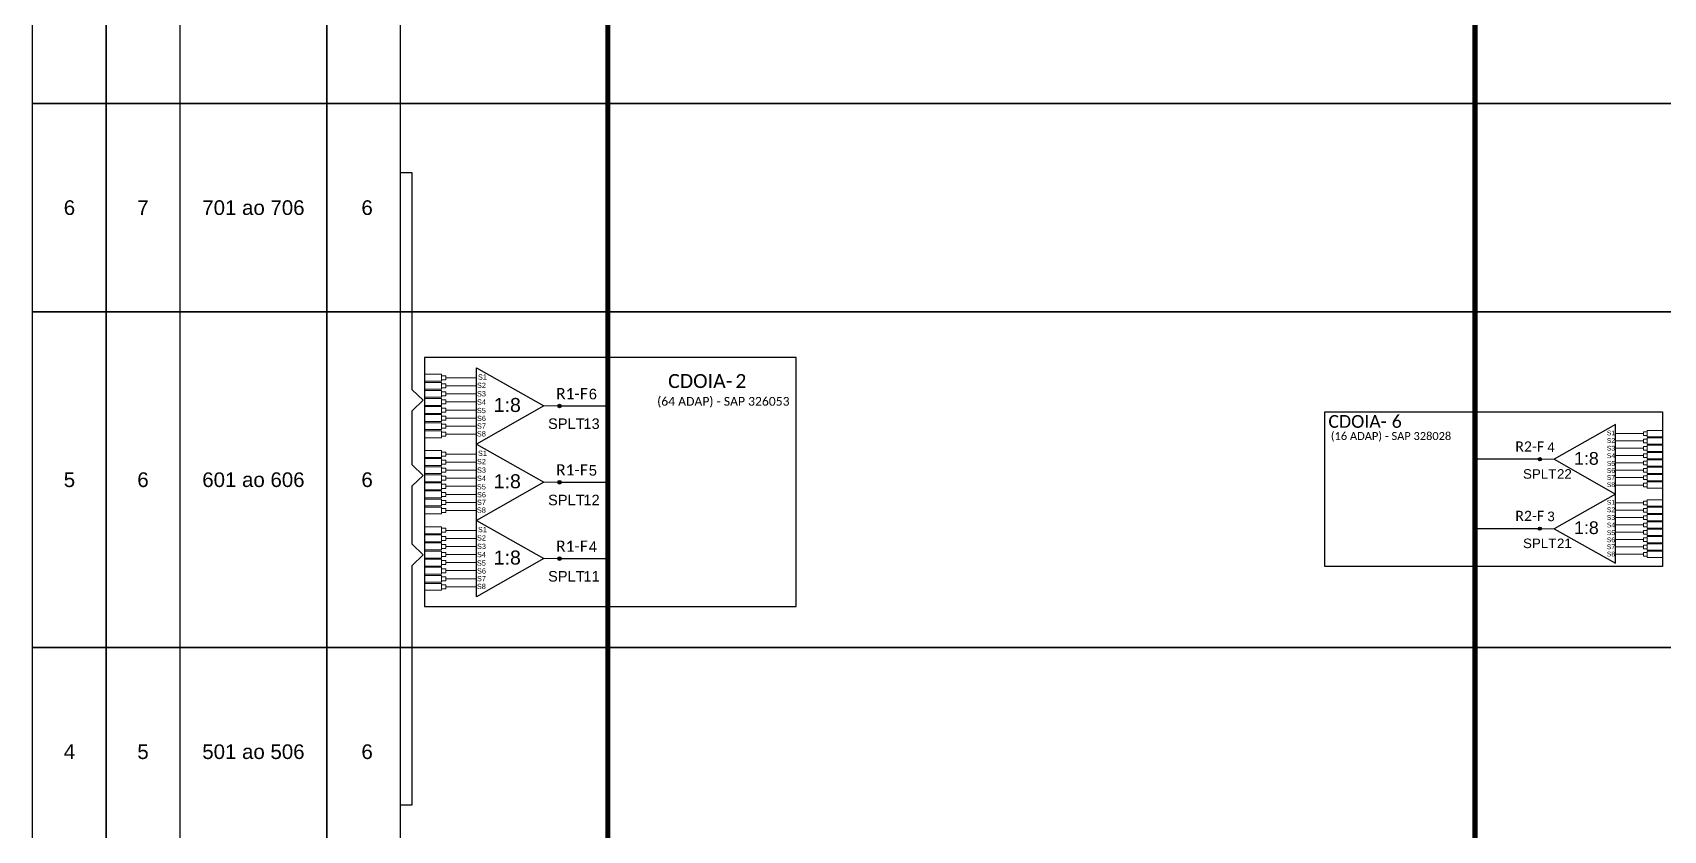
# Model space of a CAD drawing. Extents: x -89 to 1745, y 705 to 1299.
# Drawn here: x 1135.5 to 1320.1, y 984.4 to 1074.6 of the extents above; entities that cross this region are included whole.
import ezdxf
from ezdxf.enums import TextEntityAlignment as Align

# ---------------------------------------------------------------- set-up
doc = ezdxf.new("R2010")
doc.units = 0
doc.styles.add('ARIAL', font='arial.ttf')
doc.styles.add('WMF-Calibri0', font='calibri.ttf')

msp = doc.modelspace()

# ---------------------------------------------------------------- hatches: boundary and pattern name
h = msp.add_hatch(color=3)
h.dxf.hatch_style = 1
edge = h.paths.add_edge_path()
edge.add_arc((1195.12, 1032.4), 0.203, 0, 360)
h = msp.add_hatch(color=3)
h.dxf.hatch_style = 1
edge = h.paths.add_edge_path()
edge.add_arc((1306.12, 1026.37), 0.185, 0, 360)
h = msp.add_hatch(color=3)
h.dxf.hatch_style = 1
edge = h.paths.add_edge_path()
edge.add_arc((1195.12, 1023.77), 0.203, 0, 360)
h = msp.add_hatch(color=3)
h.dxf.hatch_style = 1
edge = h.paths.add_edge_path()
edge.add_arc((1306.12, 1018.52), 0.185, 0, 360)
h = msp.add_hatch(color=3)
h.dxf.hatch_style = 1
edge = h.paths.add_edge_path()
edge.add_arc((1195.12, 1015.14), 0.203, 0, 360)
h = msp.add_hatch(color=3)
h.dxf.hatch_style = 1
edge = h.paths.add_edge_path()
edge.add_arc((1195.12, 1015.14), 0.203, 0, 360)

# ---------------------------------------------------------------- linework, layer by layer
at = {"color": 5, "const_width": 0.576}
msp.add_lwpolyline([(1200.6, 1166.92), (1200.6, 886.15), (1216.1, 886.15), (1216.1, 871.87)], dxfattribs=at)
at = {"color": 6, "const_width": 0.576}
msp.add_lwpolyline([(1298.77, 1166.31), (1298.77, 893.09), (1227.85, 893.09), (1227.85, 871.87)], dxfattribs=at)
for points in [[(1135.47, 1090.2), (1143.81, 1090.2), (1143.81, 1066.63), (1135.47, 1066.63)], [(1143.81, 1090.2), (1152.14, 1090.2), (1152.14, 1066.63), (1143.81, 1066.63)], [(1168.8, 1090.2), (1152.14, 1090.2), (1152.14, 1066.63), (1168.8, 1066.63)], [(1177.13, 1090.2), (1168.8, 1090.2), (1168.8, 1066.63), (1177.13, 1066.63)], [(1177.13, 1090.2), (1322.5, 1090.2), (1322.5, 1066.63), (1177.13, 1066.63)], [(1135.47, 1066.63), (1143.81, 1066.63), (1143.81, 1043.05), (1135.47, 1043.05)], [(1143.81, 1066.63), (1152.14, 1066.63), (1152.14, 1043.05), (1143.81, 1043.05)], [(1168.8, 1066.63), (1152.14, 1066.63), (1152.14, 1043.05), (1168.8, 1043.05)], [(1177.13, 1066.63), (1168.8, 1066.63), (1168.8, 1043.05), (1177.13, 1043.05)], [(1177.13, 1066.63), (1322.5, 1066.63), (1322.5, 1043.05), (1177.13, 1043.05)], [(1135.47, 1043.05), (1143.81, 1043.05), (1143.81, 1005.08), (1135.47, 1005.08)], [(1143.81, 1043.05), (1152.14, 1043.05), (1152.14, 1005.08), (1143.81, 1005.08)], [(1168.8, 1043.05), (1152.14, 1043.05), (1152.14, 1005.08), (1168.8, 1005.08)], [(1177.13, 1043.05), (1168.8, 1043.05), (1168.8, 1005.08), (1177.13, 1005.08)], [(1177.13, 1043.05), (1322.5, 1043.05), (1322.5, 1005.08), (1177.13, 1005.08)], [(1135.47, 1005.08), (1143.81, 1005.08), (1143.81, 981.5), (1135.47, 981.5)], [(1143.81, 1005.08), (1152.14, 1005.08), (1152.14, 981.5), (1143.81, 981.5)], [(1168.8, 1005.08), (1152.14, 1005.08), (1152.14, 981.5), (1168.8, 981.5)], [(1177.13, 1005.08), (1168.8, 1005.08), (1168.8, 981.5), (1177.13, 981.5)], [(1177.13, 1005.08), (1322.5, 1005.08), (1322.5, 981.5), (1177.13, 981.5)]]:
    msp.add_lwpolyline(points, close=True)
at = {"color": 3}
for points in [[(1178.44, 1030.2), (1178.44, 1031.84), (1179.69, 1033.04), (1178.44, 1034.23), (1178.44, 1058.78), (1177.14, 1058.78)], [(1178.44, 1018.86), (1178.45, 1023.35), (1179.69, 1024.54), (1178.45, 1025.73), (1178.45, 1030.2), (1178.44, 1030.2)], [(1177.13, 987.28), (1178.44, 987.28), (1178.44, 1014.37), (1179.69, 1015.57), (1178.44, 1016.76), (1178.44, 1018.86)]]:
    msp.add_lwpolyline(points, dxfattribs=at)
at = {"color": 1}
for points in [[(1221.92, 1037.87), (1179.85, 1037.87), (1179.85, 1009.7), (1221.92, 1009.7)], [(1281.76, 1031.73), (1320.01, 1031.73), (1320.01, 1014.25), (1281.76, 1014.25)]]:
    msp.add_lwpolyline(points, close=True, dxfattribs=at)
at = {"color": 3, "lineweight": 0}
for points in [[(1181.78, 1035.98), (1179.87, 1035.98)], [(1181.78, 1035.98), (1181.78, 1035.2)], [(1181.78, 1035.2), (1179.87, 1035.2)], [(1181.78, 1035.07), (1179.87, 1035.07)], [(1181.78, 1034.29), (1179.87, 1034.29)], [(1181.78, 1034.16), (1179.87, 1034.16)], [(1181.78, 1035.07), (1181.78, 1034.29)], [(1181.78, 1034.16), (1181.78, 1033.38)], [(1182.24, 1035.59), (1185.71, 1035.59)], [(1185.71, 1034.68), (1182.24, 1034.68)], [(1181.78, 1033.38), (1179.87, 1033.38)], [(1181.78, 1033.24), (1179.87, 1033.24)], [(1181.78, 1032.46), (1179.87, 1032.46)], [(1181.78, 1032.33), (1179.87, 1032.33)], [(1181.78, 1033.24), (1181.78, 1032.46)], [(1181.78, 1032.33), (1181.78, 1031.55)], [(1185.71, 1033.77), (1182.24, 1033.77)], [(1185.71, 1032.85), (1182.24, 1032.85)], [(1181.78, 1031.55), (1179.87, 1031.55)], [(1181.78, 1031.42), (1179.87, 1031.42)], [(1181.78, 1030.64), (1179.87, 1030.64)], [(1181.78, 1030.5), (1179.87, 1030.5)], [(1181.78, 1031.42), (1181.78, 1030.64)], [(1181.78, 1030.5), (1181.78, 1029.72)], [(1185.71, 1031.94), (1182.24, 1031.94)], [(1185.71, 1031.03), (1182.24, 1031.03)], [(1181.78, 1029.72), (1179.87, 1029.72)], [(1181.78, 1029.59), (1179.87, 1029.59)], [(1181.78, 1028.81), (1179.87, 1028.81)], [(1181.78, 1029.59), (1181.78, 1028.81)], [(1185.71, 1030.11), (1182.24, 1030.11)], [(1185.71, 1029.2), (1182.24, 1029.2)], [(1317.84, 1029.27), (1314.69, 1029.27)], [(1314.69, 1028.44), (1317.84, 1028.44)], [(1318.25, 1029.63), (1318.25, 1028.92)], [(1318.25, 1029.63), (1319.99, 1029.63)], [(1318.25, 1028.92), (1319.99, 1028.92)], [(1318.25, 1028.8), (1318.25, 1028.09)], [(1318.25, 1028.8), (1319.99, 1028.8)], [(1181.78, 1027.35), (1179.87, 1027.35)], [(1181.78, 1026.57), (1179.87, 1026.57)], [(1181.78, 1027.35), (1181.78, 1026.57)], [(1182.24, 1026.96), (1185.71, 1026.96)], [(1314.69, 1027.61), (1317.84, 1027.61)], [(1314.69, 1026.78), (1317.84, 1026.78)], [(1318.25, 1028.09), (1319.99, 1028.09)], [(1318.25, 1027.97), (1318.25, 1027.26)], [(1318.25, 1027.97), (1319.99, 1027.97)], [(1318.25, 1027.26), (1319.99, 1027.26)], [(1318.25, 1027.14), (1318.25, 1026.43)], [(1318.25, 1027.14), (1319.99, 1027.14)], [(1181.78, 1026.44), (1179.87, 1026.44)], [(1181.78, 1025.66), (1179.87, 1025.66)], [(1181.78, 1025.53), (1179.87, 1025.53)], [(1181.78, 1024.75), (1179.87, 1024.75)], [(1181.78, 1026.44), (1181.78, 1025.66)], [(1181.78, 1025.53), (1181.78, 1024.75)], [(1185.71, 1026.05), (1182.24, 1026.05)], [(1185.71, 1025.14), (1182.24, 1025.14)], [(1314.69, 1025.95), (1317.84, 1025.95)], [(1314.69, 1025.12), (1317.84, 1025.12)], [(1318.25, 1026.43), (1319.99, 1026.43)], [(1318.25, 1026.31), (1318.25, 1025.6)], [(1318.25, 1026.31), (1319.99, 1026.31)], [(1318.25, 1025.6), (1319.99, 1025.6)], [(1318.25, 1025.48), (1318.25, 1024.77)], [(1318.25, 1025.48), (1319.99, 1025.48)], [(1318.25, 1024.77), (1319.99, 1024.77)], [(1181.78, 1024.61), (1179.87, 1024.61)], [(1181.78, 1023.83), (1179.87, 1023.83)], [(1181.78, 1023.7), (1179.87, 1023.7)], [(1181.78, 1022.92), (1179.87, 1022.92)], [(1181.78, 1024.61), (1181.78, 1023.83)], [(1181.78, 1023.7), (1181.78, 1022.92)], [(1185.71, 1024.22), (1182.24, 1024.22)], [(1185.71, 1023.31), (1182.24, 1023.31)], [(1314.69, 1024.29), (1317.84, 1024.29)], [(1314.69, 1023.46), (1317.84, 1023.46)], [(1318.25, 1024.65), (1318.25, 1023.94)], [(1318.25, 1024.65), (1319.99, 1024.65)], [(1318.25, 1023.94), (1319.99, 1023.94)], [(1318.25, 1023.82), (1318.25, 1023.11)], [(1318.25, 1023.82), (1319.99, 1023.82)], [(1318.25, 1023.11), (1319.99, 1023.11)], [(1181.78, 1022.79), (1179.87, 1022.79)], [(1181.78, 1022.01), (1179.87, 1022.01)], [(1181.78, 1021.87), (1179.87, 1021.87)], [(1181.78, 1021.09), (1179.87, 1021.09)], [(1181.78, 1020.96), (1179.87, 1020.96)], [(1181.78, 1022.79), (1181.78, 1022.01)], [(1181.78, 1021.87), (1181.78, 1021.09)], [(1181.78, 1020.96), (1181.78, 1020.18)], [(1185.71, 1022.4), (1182.24, 1022.4)], [(1185.71, 1021.48), (1182.24, 1021.48)], [(1317.84, 1021.43), (1314.69, 1021.43)], [(1318.25, 1021.78), (1318.25, 1021.07)], [(1318.25, 1021.78), (1319.99, 1021.78)], [(1318.25, 1021.07), (1319.99, 1021.07)], [(1181.78, 1020.18), (1179.87, 1020.18)], [(1185.71, 1020.57), (1182.24, 1020.57)], [(1314.69, 1020.6), (1317.84, 1020.6)], [(1314.69, 1019.77), (1317.84, 1019.77)], [(1318.25, 1020.95), (1318.25, 1020.24)], [(1318.25, 1020.95), (1319.99, 1020.95)], [(1318.25, 1020.24), (1319.99, 1020.24)], [(1318.25, 1020.12), (1318.25, 1019.41)], [(1318.25, 1020.12), (1319.99, 1020.12)], [(1318.25, 1019.41), (1319.99, 1019.41)], [(1318.25, 1019.29), (1318.25, 1018.58)], [(1318.25, 1019.29), (1319.99, 1019.29)], [(1181.78, 1018.72), (1179.87, 1018.72)], [(1181.78, 1017.94), (1179.87, 1017.94)], [(1181.78, 1017.81), (1179.87, 1017.81)], [(1181.78, 1018.72), (1181.78, 1017.94)], [(1181.78, 1017.81), (1181.78, 1017.03)], [(1182.24, 1018.33), (1185.71, 1018.33)], [(1185.71, 1017.42), (1182.24, 1017.42)], [(1314.69, 1018.94), (1317.84, 1018.94)], [(1314.69, 1018.11), (1317.84, 1018.11)], [(1314.69, 1017.28), (1317.84, 1017.28)], [(1318.25, 1018.58), (1319.99, 1018.58)], [(1318.25, 1018.46), (1318.25, 1017.75)], [(1318.25, 1018.46), (1319.99, 1018.46)], [(1318.25, 1017.75), (1319.99, 1017.75)], [(1318.25, 1017.63), (1318.25, 1016.92)], [(1318.25, 1017.63), (1319.99, 1017.63)], [(1181.78, 1017.03), (1179.87, 1017.03)], [(1181.78, 1016.9), (1179.87, 1016.9)], [(1181.78, 1016.11), (1179.87, 1016.11)], [(1181.78, 1015.98), (1179.87, 1015.98)], [(1181.78, 1016.9), (1181.78, 1016.11)], [(1181.78, 1015.98), (1181.78, 1015.2)], [(1185.71, 1016.51), (1182.24, 1016.51)], [(1185.71, 1015.59), (1182.24, 1015.59)], [(1314.69, 1016.45), (1317.84, 1016.45)], [(1314.69, 1015.62), (1317.84, 1015.62)], [(1318.25, 1016.92), (1319.99, 1016.92)], [(1318.25, 1016.8), (1318.25, 1016.09)], [(1318.25, 1016.8), (1319.99, 1016.8)], [(1318.25, 1016.09), (1319.99, 1016.09)], [(1318.25, 1015.97), (1318.25, 1015.26)], [(1318.25, 1015.97), (1319.99, 1015.97)], [(1181.78, 1015.2), (1179.87, 1015.2)], [(1181.78, 1015.07), (1179.87, 1015.07)], [(1181.78, 1014.29), (1179.87, 1014.29)], [(1181.78, 1014.16), (1179.87, 1014.16)], [(1181.78, 1015.07), (1181.78, 1014.29)], [(1181.78, 1014.16), (1181.78, 1013.38)], [(1185.71, 1014.68), (1182.24, 1014.68)], [(1185.71, 1013.77), (1182.24, 1013.77)], [(1318.25, 1015.26), (1319.99, 1015.26)], [(1181.78, 1013.38), (1179.87, 1013.38)], [(1181.78, 1013.24), (1179.87, 1013.24)], [(1181.78, 1012.46), (1179.87, 1012.46)], [(1181.78, 1012.33), (1179.87, 1012.33)], [(1181.78, 1013.24), (1181.78, 1012.46)], [(1181.78, 1012.33), (1181.78, 1011.55)], [(1185.71, 1012.85), (1182.24, 1012.85)], [(1185.71, 1011.94), (1182.24, 1011.94)], [(1181.78, 1011.55), (1179.87, 1011.55)]]:
    msp.add_lwpolyline(points, dxfattribs=at)
for points in [[(1182.24, 1035.82), (1181.78, 1035.82), (1181.78, 1035.37), (1182.24, 1035.37)], [(1182.24, 1034.91), (1181.78, 1034.91), (1181.78, 1034.45), (1182.24, 1034.45)], [(1182.24, 1033.99), (1181.78, 1033.99), (1181.78, 1033.54), (1182.24, 1033.54)], [(1182.24, 1033.08), (1181.78, 1033.08), (1181.78, 1032.63), (1182.24, 1032.63)], [(1182.24, 1032.17), (1181.78, 1032.17), (1181.78, 1031.71), (1182.24, 1031.71)], [(1182.24, 1031.25), (1181.78, 1031.25), (1181.78, 1030.8), (1182.24, 1030.8)], [(1182.24, 1030.34), (1181.78, 1030.34), (1181.78, 1029.89), (1182.24, 1029.89)], [(1182.24, 1029.43), (1181.78, 1029.43), (1181.78, 1028.97), (1182.24, 1028.97)], [(1317.84, 1029.48), (1318.25, 1029.48), (1318.25, 1029.07), (1317.84, 1029.07)], [(1317.84, 1028.65), (1318.25, 1028.65), (1318.25, 1028.24), (1317.84, 1028.24)], [(1182.24, 1027.19), (1181.78, 1027.19), (1181.78, 1026.74), (1182.24, 1026.74)], [(1317.84, 1027.82), (1318.25, 1027.82), (1318.25, 1027.41), (1317.84, 1027.41)], [(1317.84, 1026.99), (1318.25, 1026.99), (1318.25, 1026.58), (1317.84, 1026.58)], [(1182.24, 1026.28), (1181.78, 1026.28), (1181.78, 1025.82), (1182.24, 1025.82)], [(1182.24, 1025.36), (1181.78, 1025.36), (1181.78, 1024.91), (1182.24, 1024.91)], [(1317.84, 1026.16), (1318.25, 1026.16), (1318.25, 1025.75), (1317.84, 1025.75)], [(1317.84, 1025.33), (1318.25, 1025.33), (1318.25, 1024.92), (1317.84, 1024.92)], [(1182.24, 1024.45), (1181.78, 1024.45), (1181.78, 1024), (1182.24, 1024)], [(1182.24, 1023.54), (1181.78, 1023.54), (1181.78, 1023.08), (1182.24, 1023.08)], [(1317.84, 1024.5), (1318.25, 1024.5), (1318.25, 1024.09), (1317.84, 1024.09)], [(1317.84, 1023.67), (1318.25, 1023.67), (1318.25, 1023.25), (1317.84, 1023.25)], [(1182.24, 1022.62), (1181.78, 1022.62), (1181.78, 1022.17), (1182.24, 1022.17)], [(1182.24, 1021.71), (1181.78, 1021.71), (1181.78, 1021.26), (1182.24, 1021.26)], [(1317.84, 1021.63), (1318.25, 1021.63), (1318.25, 1021.22), (1317.84, 1021.22)], [(1182.24, 1020.8), (1181.78, 1020.8), (1181.78, 1020.34), (1182.24, 1020.34)], [(1317.84, 1020.8), (1318.25, 1020.8), (1318.25, 1020.39), (1317.84, 1020.39)], [(1317.84, 1019.97), (1318.25, 1019.97), (1318.25, 1019.56), (1317.84, 1019.56)], [(1317.84, 1019.14), (1318.25, 1019.14), (1318.25, 1018.73), (1317.84, 1018.73)], [(1182.24, 1018.56), (1181.78, 1018.56), (1181.78, 1018.11), (1182.24, 1018.11)], [(1182.24, 1017.65), (1181.78, 1017.65), (1181.78, 1017.19), (1182.24, 1017.19)], [(1317.84, 1018.31), (1318.25, 1018.31), (1318.25, 1017.9), (1317.84, 1017.9)], [(1317.84, 1017.48), (1318.25, 1017.48), (1318.25, 1017.07), (1317.84, 1017.07)], [(1182.24, 1016.73), (1181.78, 1016.73), (1181.78, 1016.28), (1182.24, 1016.28)], [(1182.24, 1015.82), (1181.78, 1015.82), (1181.78, 1015.37), (1182.24, 1015.37)], [(1317.84, 1016.65), (1318.25, 1016.65), (1318.25, 1016.24), (1317.84, 1016.24)], [(1317.84, 1015.82), (1318.25, 1015.82), (1318.25, 1015.41), (1317.84, 1015.41)], [(1182.24, 1014.91), (1181.78, 1014.91), (1181.78, 1014.45), (1182.24, 1014.45)], [(1182.24, 1013.99), (1181.78, 1013.99), (1181.78, 1013.54), (1182.24, 1013.54)], [(1182.24, 1013.08), (1181.78, 1013.08), (1181.78, 1012.63), (1182.24, 1012.63)], [(1182.24, 1012.17), (1181.78, 1012.17), (1181.78, 1011.71), (1182.24, 1011.71)]]:
    msp.add_lwpolyline(points, close=True, dxfattribs=at)
at = {"color": 1}
for points in [[(1185.71, 1036.71), (1193.36, 1032.4), (1185.71, 1028.08), (1185.71, 1036.71)], [(1314.69, 1030.29), (1307.73, 1026.37), (1314.69, 1022.44), (1314.69, 1030.29)], [(1185.71, 1028.08), (1193.36, 1023.77), (1185.71, 1019.45), (1185.71, 1028.08)], [(1314.69, 1022.44), (1307.73, 1018.52), (1314.69, 1014.6), (1314.69, 1022.44)], [(1185.71, 1019.45), (1193.36, 1015.14), (1185.71, 1010.82), (1185.71, 1019.45)]]:
    msp.add_lwpolyline(points, dxfattribs=at)
at = {"color": 1, "lineweight": 0}
for points in [[(1193.36, 1032.4), (1195.12, 1032.4)], [(1307.73, 1026.37), (1306.12, 1026.37)], [(1193.36, 1023.77), (1195.12, 1023.77)], [(1307.73, 1018.52), (1306.12, 1018.52)], [(1193.36, 1015.14), (1195.12, 1015.14)]]:
    msp.add_lwpolyline(points, dxfattribs=at)
at = {"color": 5}
for points in [[(1195.12, 1032.4), (1200.87, 1032.4)], [(1195.12, 1023.77), (1200.87, 1023.77)], [(1195.12, 1015.14), (1200.87, 1015.14)]]:
    msp.add_lwpolyline(points, dxfattribs=at)
at = {"color": 6}
for points in [[(1306.12, 1026.37), (1298.77, 1026.37)], [(1306.12, 1018.52), (1298.77, 1018.52)]]:
    msp.add_lwpolyline(points, dxfattribs=at)
at = {"color": 3}
for centre, radius in [((1195.12, 1032.4), 0.203), ((1306.12, 1026.37), 0.185), ((1195.12, 1023.77), 0.203), ((1306.12, 1018.52), 0.185), ((1195.12, 1015.14), 0.203), ((1195.12, 1015.14), 0.203)]:
    msp.add_circle(centre, radius, dxfattribs=at)

# ---------------------------------------------------------------- texts
at = {"style": 'ARIAL'}
for s, height, p in [('6', 1.66, (1139.64, 1054.84)), ('7', 1.66, (1147.97, 1054.84)), ('701 ao 706', 1.656, (1160.47, 1054.84)), ('6', 1.66, (1173.34, 1054.84)), ('5', 1.66, (1139.64, 1024.06)), ('6', 1.66, (1147.97, 1024.06)), ('601 ao 606', 1.656, (1160.47, 1024.06)), ('6', 1.66, (1173.34, 1024.06)), ('4', 1.66, (1139.64, 993.29)), ('5', 1.66, (1147.97, 993.29)), ('501 ao 506', 1.656, (1160.47, 993.29)), ('6', 1.66, (1173.34, 993.29))]:
    msp.add_text(s, height=height, dxfattribs=at).set_placement(p, align=Align.MIDDLE_CENTER)
at = {"color": 1}
for s, height, style, p in [('S1', 0.594, 'ARIAL', (1185.89, 1035.38)), ('CDOIA-', 1.584, 'WMF-Calibri0', (1207.42, 1034.43)), ('S3', 0.594, 'ARIAL', (1185.78, 1033.48)), ('S2', 0.594, 'ARIAL', (1185.78, 1034.44)), ('S5', 0.594, 'ARIAL', (1185.77, 1031.59)), ('S4', 0.594, 'ARIAL', (1185.78, 1032.55)), ('1:8', 1.584, 'ARIAL', (1187.67, 1031.72)), ('S6', 0.594, 'ARIAL', (1185.78, 1030.7)), ('S7', 0.594, 'ARIAL', (1185.78, 1029.83)), ('CDOIA-', 1.44, 'WMF-Calibri0', (1282.17, 1029.93)), ('6', 1.44, 'WMF-Calibri0', (1289.34, 1029.93)), ('S8', 0.594, 'ARIAL', (1185.77, 1028.95)), ('S1', 0.54, 'ARIAL', (1313.7, 1029.08)), ('S2', 0.54, 'ARIAL', (1313.7, 1028.22)), ('S1', 0.594, 'ARIAL', (1185.89, 1026.75)), ('1:8', 1.44, 'ARIAL', (1309.98, 1025.75)), ('S3', 0.54, 'ARIAL', (1313.7, 1027.35)), ('S4', 0.54, 'ARIAL', (1313.7, 1026.5)), ('S3', 0.594, 'ARIAL', (1185.78, 1024.85)), ('S2', 0.594, 'ARIAL', (1185.78, 1025.81)), ('1:8', 1.584, 'ARIAL', (1187.67, 1023.09)), ('S5', 0.54, 'ARIAL', (1313.7, 1025.63)), ('S6', 0.54, 'ARIAL', (1313.7, 1024.83)), ('S5', 0.594, 'ARIAL', (1185.77, 1022.96)), ('S4', 0.594, 'ARIAL', (1185.78, 1023.92)), ('S7', 0.54, 'ARIAL', (1313.7, 1024.04)), ('S8', 0.54, 'ARIAL', (1313.7, 1023.23)), ('S6', 0.594, 'ARIAL', (1185.78, 1022.07)), ('S7', 0.594, 'ARIAL', (1185.78, 1021.2)), ('S1', 0.54, 'ARIAL', (1313.7, 1021.23)), ('S8', 0.594, 'ARIAL', (1185.77, 1020.32)), ('1:8', 1.44, 'ARIAL', (1309.98, 1017.91)), ('S2', 0.54, 'ARIAL', (1313.7, 1020.38)), ('S3', 0.54, 'ARIAL', (1313.7, 1019.51)), ('S4', 0.54, 'ARIAL', (1313.7, 1018.66)), ('S2', 0.594, 'ARIAL', (1185.78, 1017.18)), ('S1', 0.594, 'ARIAL', (1185.89, 1018.12)), ('S5', 0.54, 'ARIAL', (1313.7, 1017.79)), ('S6', 0.54, 'ARIAL', (1313.7, 1016.98)), ('S3', 0.594, 'ARIAL', (1185.78, 1016.22)), ('S4', 0.594, 'ARIAL', (1185.78, 1015.29)), ('1:8', 1.584, 'ARIAL', (1187.67, 1014.46)), ('S7', 0.54, 'ARIAL', (1313.7, 1016.19)), ('S8', 0.54, 'ARIAL', (1313.7, 1015.38)), ('S5', 0.594, 'ARIAL', (1185.77, 1014.33)), ('S6', 0.594, 'ARIAL', (1185.78, 1013.44)), ('S7', 0.594, 'ARIAL', (1185.78, 1012.57)), ('S8', 0.594, 'ARIAL', (1185.77, 1011.69))]:
    msp.add_text(s, height=height, dxfattribs=dict(at, style=style)).set_placement(p)
at = {"color": 7, "style": 'WMF-Calibri0'}
msp.add_text('2', height=1.58, dxfattribs=at).set_placement((1215.03, 1034.43))
at = {"color": 5, "style": 'WMF-Calibri0'}
for p in [(1194.74, 1033.17), (1194.74, 1024.54), (1194.74, 1015.91)]:
    msp.add_text('R1-F', height=1.267, dxfattribs=at).set_placement(p)
at = {"color": 5, "style": 'ARIAL'}
for s, p in [('6', (1198.9, 1033.15)), ('5', (1198.9, 1024.52)), ('4', (1198.9, 1015.89))]:
    msp.add_text(s, height=1.19, dxfattribs=at).set_placement(p, align=Align.CENTER)
at = {"color": 1, "style": 'WMF-Calibri0'}
for s, height, p in [('(64 ADAP) - SAP 326053', 0.99, (1213.67, 1032.43)), ('(16 ADAP) - SAP 328028', 0.9, (1289.26, 1028.55))]:
    msp.add_text(s, height=height, dxfattribs=at).set_placement(p, align=Align.CENTER)
at = {"color": 7, "style": 'ARIAL'}
for s, height, p in [('SPLT', 1.188, (1195.9, 1029.8)), ('13', 1.188, (1198.75, 1029.8)), ('SPLT', 1.08, (1306.09, 1024.17)), ('22', 1.08, (1308.89, 1024.17)), ('SPLT', 1.188, (1195.9, 1021.17)), ('12', 1.188, (1198.75, 1021.17)), ('SPLT', 1.08, (1306.09, 1016.32)), ('21', 1.08, (1308.89, 1016.32)), ('SPLT', 1.188, (1195.9, 1012.54)), ('11', 1.188, (1198.75, 1012.54))]:
    msp.add_text(s, height=height, dxfattribs=at).set_placement(p, align=Align.CENTER)
at = {"color": 6, "style": 'WMF-Calibri0'}
for p in [(1303.33, 1027.24), (1303.33, 1019.39)]:
    msp.add_text('R2-F', height=1.152, dxfattribs=at).set_placement(p)
at = {"color": 6, "style": 'ARIAL'}
for s, p in [('4', (1307.38, 1027.21)), ('3', (1307.38, 1019.37))]:
    msp.add_text(s, height=1.08, dxfattribs=at).set_placement(p, align=Align.CENTER)

doc.saveas('drawing.dxf')
